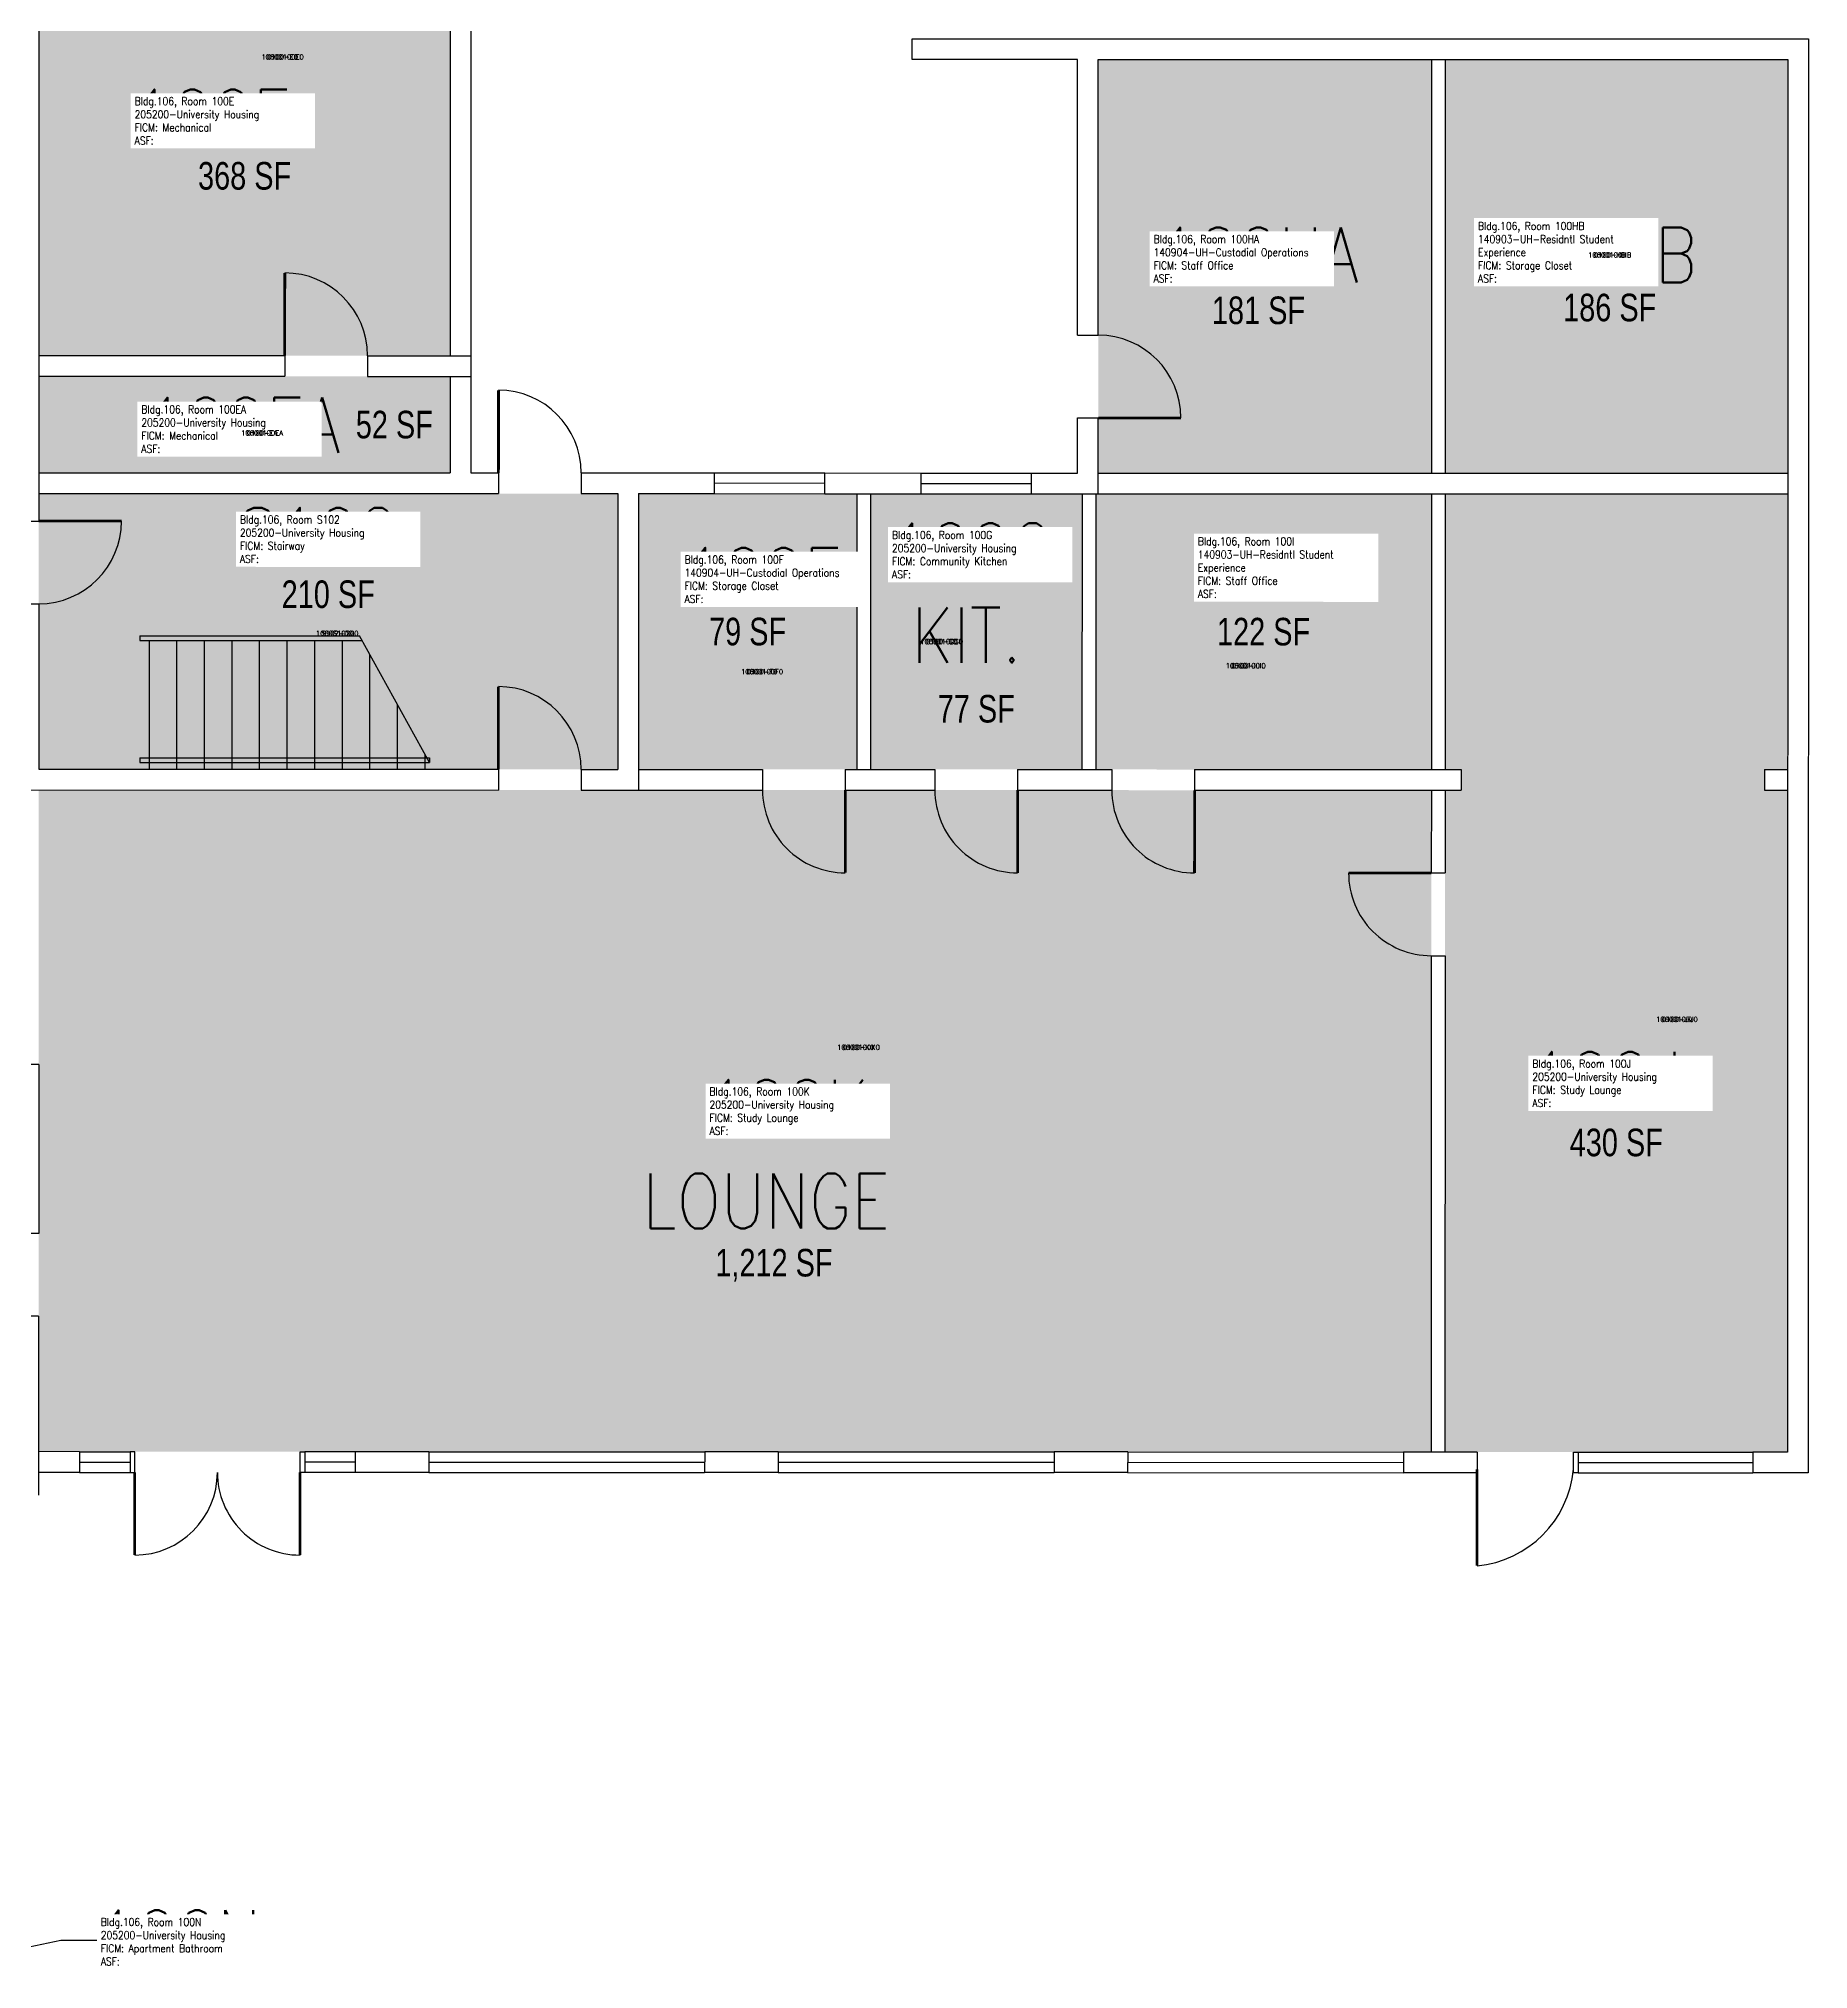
# Model space of a CAD drawing. Header units: inches. Extents: x -394 to 1225, y 0 to 3729.
# Drawn here: x 454 to 1225, y 1251 to 2091 of the extents above; entities that cross this region are included whole.
import ezdxf
from ezdxf.enums import TextEntityAlignment as Align

# ---------------------------------------------------------------- set-up
doc = ezdxf.new("R2010")
doc.units = ezdxf.units.IN
doc.header["$LTSCALE"] = 0.25
doc.header["$MEASUREMENT"] = 0
for name, color, linetype in [('A-DOOR', 2, 'CONTINUOUS'), ('A-FLOR', 3, 'CONTINUOUS'), ('A-GLAZ', 1, 'CONTINUOUS'), ('A-GLAZ-SILL', 2, 'CONTINUOUS'), ('A-IDEN-ICON', 4, 'CONTINUOUS'), ('A-IDEN-RNUM', 7, 'CONTINUOUS'), ('A-IDEN-SNUM', 4, 'CONTINUOUS'), ('A-IDEN-TEXT', 4, 'CONTINUOUS'), ('A-IDEN-VNUM', 4, 'CONTINUOUS'), ('A-WALL', 5, 'CONTINUOUS'), ('AREA-TEXT', 3, 'CONTINUOUS'), ('Rooms-Category-Color', 7, 'CONTINUOUS'), ('Rooms-College-Color', 7, 'CONTINUOUS'), ('Rooms-Department-Color', 7, 'CONTINUOUS'), ('Rooms-Division-Color', 7, 'CONTINUOUS'), ('Rooms-Information', 7, 'CONTINUOUS')]:
    doc.layers.add(name, color=color, linetype=linetype)
doc.styles.add('AREA', font='arial.ttf', dxfattribs={"width": 0.75, "height": 12})
doc.styles.add('ROOMSNUMBER', font='SIMPLEX.shx', dxfattribs={"height": 0.18})
doc.styles.add('ROOMVNUMBER', font='simplex.shx', dxfattribs={"width": 0.85})

msp = doc.modelspace()

# ---------------------------------------------------------------- hatches: boundary and pattern name
at = {"layer": 'Rooms-Category-Color', "true_color": 0xadadad}
for points in [[(633.56, 2248.85), (454.52, 2248.89), (454.44, 1952.9), (633.48, 1952.85), (633.53, 2121.85)], [(633.48, 1943.85), (454.44, 1943.9), (454.43, 1901.89), (633.47, 1901.84)], [(706.39, 1892.83), (454.43, 1892.89), (454.4, 1772.89), (706.36, 1772.83)]]:
    msp.add_hatch(color=253, dxfattribs=at).paths.add_polyline_path(points)
at = {"layer": 'Rooms-Category-Color', "true_color": 0xfa9ba3}
for points in [[(1060.52, 2081.74), (915.52, 2081.77), (915.47, 1901.77), (1060.47, 1901.74)], [(1060.47, 1892.74), (915.47, 1892.77), (914.43, 1892.77), (914.4, 1772.77), (1060.44, 1772.74)]]:
    msp.add_hatch(color=241, dxfattribs=at).paths.add_polyline_path(points)
at = {"layer": 'Rooms-Category-Color', "true_color": 0x728ef3}
for points in [[(1215.52, 2081.7), (1066.52, 2081.74), (1066.47, 1901.74), (1215.47, 1901.7)], [(810.43, 1892.8), (715.39, 1892.82), (715.36, 1772.82), (810.4, 1772.8)], [(908.43, 1892.78), (816.43, 1892.8), (816.4, 1772.8), (908.4, 1772.78)], [(1215.47, 1892.7), (1066.47, 1892.74), (1066.44, 1772.74), (1073.44, 1772.73), (1073.44, 1763.73), (1066.44, 1763.74), (1066.43, 1727.74), (1066.37, 1475.74), (1215.37, 1475.7), (1215.44, 1763.7), (1205.44, 1763.7), (1205.44, 1772.7), (1215.44, 1772.7)], [(1060.44, 1763.74), (715.36, 1763.82), (454.44, 1763.89), (454.39, 1570.89), (454.38, 1534.89), (454.37, 1475.89), (1060.37, 1475.74)]]:
    msp.add_hatch(color=171, dxfattribs=at).paths.add_polyline_path(points)
at = {"layer": 'Rooms-College-Color', "true_color": 0xadadad}
for points in [[(633.56, 2248.85), (454.52, 2248.89), (454.44, 1952.9), (633.48, 1952.85), (633.53, 2121.85)], [(1060.52, 2081.74), (915.52, 2081.77), (915.47, 1901.77), (1060.47, 1901.74)], [(1215.52, 2081.7), (1066.52, 2081.74), (1066.47, 1901.74), (1215.47, 1901.7)], [(633.48, 1943.85), (454.44, 1943.9), (454.43, 1901.89), (633.47, 1901.84)], [(706.39, 1892.83), (454.43, 1892.89), (454.4, 1772.89), (706.36, 1772.83)], [(810.43, 1892.8), (715.39, 1892.82), (715.36, 1772.82), (810.4, 1772.8)], [(908.43, 1892.78), (816.43, 1892.8), (816.4, 1772.8), (908.4, 1772.78)], [(1060.47, 1892.74), (915.47, 1892.77), (914.43, 1892.77), (914.4, 1772.77), (1060.44, 1772.74)], [(1215.47, 1892.7), (1066.47, 1892.74), (1066.44, 1772.74), (1073.44, 1772.73), (1073.44, 1763.73), (1066.44, 1763.74), (1066.43, 1727.74), (1066.37, 1475.74), (1215.37, 1475.7), (1215.44, 1763.7), (1205.44, 1763.7), (1205.44, 1772.7), (1215.44, 1772.7)], [(1060.44, 1763.74), (715.36, 1763.82), (454.44, 1763.89), (454.39, 1570.89), (454.38, 1534.89), (454.37, 1475.89), (1060.37, 1475.74)]]:
    msp.add_hatch(color=253, dxfattribs=at).paths.add_polyline_path(points)
at = {"layer": 'Rooms-Department-Color', "true_color": 0xacacac}
for points in [[(633.56, 2248.85), (454.52, 2248.89), (454.44, 1952.9), (633.48, 1952.85), (633.53, 2121.85)], [(633.48, 1943.85), (454.44, 1943.9), (454.43, 1901.89), (633.47, 1901.84)], [(706.39, 1892.83), (454.43, 1892.89), (454.4, 1772.89), (706.36, 1772.83)]]:
    msp.add_hatch(color=253, dxfattribs=at).paths.add_polyline_path(points)
at = {"layer": 'Rooms-Department-Color', "true_color": 0x604aed}
for points in [[(1060.52, 2081.74), (915.52, 2081.77), (915.47, 1901.77), (1060.47, 1901.74)], [(1215.52, 2081.7), (1066.52, 2081.74), (1066.47, 1901.74), (1215.47, 1901.7)], [(810.43, 1892.8), (715.39, 1892.82), (715.36, 1772.82), (810.4, 1772.8)], [(908.43, 1892.78), (816.43, 1892.8), (816.4, 1772.8), (908.4, 1772.78)], [(1060.47, 1892.74), (915.47, 1892.77), (914.43, 1892.77), (914.4, 1772.77), (1060.44, 1772.74)], [(1215.47, 1892.7), (1066.47, 1892.74), (1066.44, 1772.74), (1073.44, 1772.73), (1073.44, 1763.73), (1066.44, 1763.74), (1066.43, 1727.74), (1066.37, 1475.74), (1215.37, 1475.7), (1215.44, 1763.7), (1205.44, 1763.7), (1205.44, 1772.7), (1215.44, 1772.7)], [(1060.44, 1763.74), (715.36, 1763.82), (454.44, 1763.89), (454.39, 1570.89), (454.38, 1534.89), (454.37, 1475.89), (1060.37, 1475.74)]]:
    msp.add_hatch(color=173, dxfattribs=at).paths.add_polyline_path(points)
at = {"layer": 'Rooms-Division-Color', "true_color": 0xadadad}
for points in [[(633.56, 2248.85), (454.52, 2248.89), (454.44, 1952.9), (633.48, 1952.85), (633.53, 2121.85)], [(633.48, 1943.85), (454.44, 1943.9), (454.43, 1901.89), (633.47, 1901.84)], [(706.39, 1892.83), (454.43, 1892.89), (454.4, 1772.89), (706.36, 1772.83)]]:
    msp.add_hatch(color=253, dxfattribs=at).paths.add_polyline_path(points)
at = {"layer": 'Rooms-Division-Color', "true_color": 0x604aed}
for points in [[(1060.52, 2081.74), (915.52, 2081.77), (915.47, 1901.77), (1060.47, 1901.74)], [(1215.52, 2081.7), (1066.52, 2081.74), (1066.47, 1901.74), (1215.47, 1901.7)], [(810.43, 1892.8), (715.39, 1892.82), (715.36, 1772.82), (810.4, 1772.8)], [(908.43, 1892.78), (816.43, 1892.8), (816.4, 1772.8), (908.4, 1772.78)], [(1060.47, 1892.74), (915.47, 1892.77), (914.43, 1892.77), (914.4, 1772.77), (1060.44, 1772.74)], [(1215.47, 1892.7), (1066.47, 1892.74), (1066.44, 1772.74), (1073.44, 1772.73), (1073.44, 1763.73), (1066.44, 1763.74), (1066.43, 1727.74), (1066.37, 1475.74), (1215.37, 1475.7), (1215.44, 1763.7), (1205.44, 1763.7), (1205.44, 1772.7), (1215.44, 1772.7)], [(1060.44, 1763.74), (715.36, 1763.82), (454.44, 1763.89), (454.39, 1570.89), (454.38, 1534.89), (454.37, 1475.89), (1060.37, 1475.74)]]:
    msp.add_hatch(color=173, dxfattribs=at).paths.add_polyline_path(points)

# ---------------------------------------------------------------- linework, layer by layer
at = {"layer": 'A-DOOR', "const_width": 1.2}
for points in [[(561.48, 1952.87), (561.49, 1988.87)], [(654.47, 1901.84), (654.48, 1937.84)], [(915.48, 1925.77), (951.48, 1925.76)], [(454.43, 1880.89), (490.43, 1880.88)], [(654.44, 1772.84), (654.45, 1808.84)], [(805.39, 1763.8), (805.38, 1727.8)], [(880.4, 1763.78), (880.39, 1727.78)], [(957.4, 1763.76), (957.39, 1727.76)], [(1060.43, 1727.74), (1024.43, 1727.75)], [(496.16, 1466.88), (496.17, 1430.88)], [(568.16, 1466.88), (568.16, 1430.88)], [(1080.32, 1468.23), (1080.33, 1426.23)]]:
    msp.add_lwpolyline(points, dxfattribs=at)
at = {"layer": 'A-DOOR'}
for centre, radius, start, end in [((561.48, 1952.87), 36, 359.98581, 89.98581), ((915.48, 1925.77), 36, 359.98581, 89.98581), ((654.47, 1901.84), 36, 359.98581, 89.98581), ((454.43, 1880.89), 36, 269.98581, 359.98581), ((654.44, 1772.84), 36, 359.98581, 89.98581), ((805.39, 1763.8), 36, 179.98581, 269.98581), ((880.4, 1763.78), 36, 179.98581, 269.98581), ((957.4, 1763.76), 36, 179.98581, 269.98581), ((1060.43, 1727.74), 36, 179.98581, 269.98581), ((496.16, 1466.88), 36, 270.01419, 0.01419), ((568.16, 1466.88), 36, 179.98581, 269.98581), ((1076, 1472.55), 46.52, 275.34305, 354.67046)]:
    msp.add_arc(centre, radius, start, end, dxfattribs=at)
at = {"layer": 'A-FLOR'}
for p, q in [((498.42, 1830.92), (594, 1830.9)), ((498.42, 1830.92), (498.42, 1828.92)), ((498.42, 1828.92), (595.11, 1828.89)), ((502.41, 1828.92), (502.4, 1772.88)), ((502.41, 1828.92), (592.58, 1828.89)), ((514.41, 1828.91), (514.4, 1772.87)), ((526.41, 1828.91), (526.4, 1772.87)), ((538.41, 1828.91), (538.4, 1772.87)), ((550.41, 1828.9), (550.4, 1772.86)), ((562.41, 1828.9), (562.4, 1772.86)), ((574.41, 1828.9), (574.4, 1772.86)), ((586.41, 1828.89), (586.4, 1772.85)), ((624.4, 1775.85), (594, 1830.9)), ((598.41, 1822.91), (598.4, 1772.85)), ((610.41, 1801.19), (610.4, 1772.85)), ((498.4, 1777.88), (624.4, 1777.85)), ((498.4, 1777.88), (498.4, 1775.88)), ((498.4, 1775.88), (624.4, 1775.85)), ((622.4, 1779.47), (622.4, 1772.85)), ((624.4, 1777.85), (624.4, 1775.85))]:
    msp.add_line(p, q, dxfattribs=at)
at = {"layer": 'A-GLAZ'}
for p, q in [((796.47, 1897.3), (748.47, 1897.31)), ((838.47, 1897.29), (886.47, 1897.28)), ((472.16, 1471.38), (494.16, 1471.38)), ((592.16, 1471.38), (570.16, 1471.38)), ((624.2, 1471.35), (744.2, 1471.32)), ((776.24, 1471.31), (896.24, 1471.28)), ((928.28, 1471.27), (1048.28, 1471.24)), ((1124.32, 1471.23), (1200.32, 1471.2))]:
    msp.add_line(p, q, dxfattribs=at)
at = {"layer": 'A-GLAZ-SILL'}
for p, q in [((748.47, 1901.81), (796.47, 1901.8)), ((838.47, 1901.79), (886.47, 1901.78)), ((748.46, 1892.81), (796.46, 1892.8)), ((838.46, 1892.79), (886.46, 1892.78)), ((472.16, 1475.88), (494.16, 1475.88)), ((496.16, 1475.88), (494.16, 1475.88)), ((494.16, 1475.88), (494.16, 1466.88)), ((496.16, 1466.88), (496.16, 1475.88)), ((568.16, 1475.88), (570.16, 1475.88)), ((568.16, 1466.88), (568.16, 1475.88)), ((570.16, 1475.88), (570.16, 1466.88)), ((592.16, 1475.88), (570.16, 1475.88)), ((624.21, 1475.85), (744.21, 1475.82)), ((776.25, 1475.81), (896.25, 1475.78)), ((928.29, 1475.77), (1048.29, 1475.74)), ((1122.32, 1466.73), (1122.32, 1475.73)), ((1122.32, 1475.73), (1124.32, 1475.73)), ((1124.32, 1475.73), (1124.32, 1466.73)), ((1124.32, 1475.73), (1200.33, 1475.7)), ((472.16, 1466.88), (494.16, 1466.88)), ((494.16, 1466.88), (496.16, 1466.88)), ((570.16, 1466.88), (568.16, 1466.88)), ((592.16, 1466.88), (570.16, 1466.88)), ((624.2, 1466.85), (744.2, 1466.82)), ((776.24, 1466.81), (896.24, 1466.78)), ((928.28, 1466.77), (1048.28, 1466.74)), ((1124.32, 1466.73), (1122.32, 1466.73)), ((1124.32, 1466.73), (1200.32, 1466.7))]:
    msp.add_line(p, q, dxfattribs=at)
at = {"layer": 'A-IDEN-ICON'}
for p, q in [((464.06, 1263.14), (432.43, 1256.59)), ((485.67, 1263.13), (464.06, 1263.14))]:
    msp.add_line(p, q, dxfattribs=at)
at = {"layer": 'A-WALL'}
for p, q in [((454.5, 2195.09), (454.43, 1880.89)), ((633.52, 2097.81), (633.48, 1952.85)), ((642.52, 2097.81), (642.48, 1952.85)), ((834.52, 2081.79), (834.52, 2090.79)), ((834.52, 2090.79), (1224.52, 2090.7)), ((1224.52, 2090.7), (1224.36, 1466.7)), ((906.52, 2081.78), (834.52, 2081.79)), ((906.49, 1961.78), (906.52, 2081.78)), ((915.49, 1961.77), (915.52, 2081.77)), ((915.52, 2081.77), (1215.52, 2081.7)), ((1060.52, 2081.74), (1060.47, 1901.74)), ((1066.52, 2081.74), (1066.47, 1901.74)), ((1215.52, 2081.7), (1215.37, 1475.7)), ((906.49, 1961.78), (915.49, 1961.77)), ((454.44, 1952.9), (561.48, 1952.87)), ((561.48, 1952.87), (561.48, 1943.87)), ((597.48, 1952.86), (597.48, 1943.86)), ((597.48, 1952.86), (642.48, 1952.85)), ((642.48, 1952.85), (642.48, 1943.85)), ((454.44, 1943.9), (561.48, 1943.87)), ((454.44, 1943.9), (561.48, 1943.87)), ((597.48, 1943.86), (633.48, 1943.85)), ((597.48, 1943.86), (642.48, 1943.85)), ((633.48, 1943.85), (633.47, 1901.84)), ((642.48, 1943.85), (642.47, 1901.84)), ((906.47, 1901.78), (906.48, 1925.78)), ((906.48, 1925.78), (915.48, 1925.77)), ((915.47, 1892.77), (915.48, 1925.77)), ((454.43, 1901.89), (633.47, 1901.84)), ((642.47, 1901.84), (654.47, 1901.84)), ((654.47, 1901.84), (654.47, 1892.84)), ((690.47, 1901.83), (690.47, 1892.83)), ((690.47, 1901.83), (715.39, 1901.82)), ((715.39, 1901.82), (748.47, 1901.81)), ((748.46, 1892.81), (748.47, 1901.81)), ((796.46, 1892.8), (796.47, 1901.8)), ((796.47, 1901.8), (838.47, 1901.79)), ((838.46, 1892.79), (838.47, 1901.79)), ((886.46, 1892.78), (886.47, 1901.78)), ((886.47, 1901.78), (906.47, 1901.78)), ((915.47, 1901.77), (1215.47, 1901.7)), ((454.43, 1892.89), (654.47, 1892.84)), ((690.47, 1892.83), (706.39, 1892.83)), ((706.39, 1892.83), (706.36, 1772.83)), ((715.39, 1892.82), (715.36, 1763.82)), ((715.39, 1892.82), (748.46, 1892.81)), ((796.46, 1892.8), (838.46, 1892.79)), ((810.43, 1892.8), (810.4, 1772.8)), ((816.43, 1892.8), (816.4, 1772.8)), ((886.46, 1892.78), (915.47, 1892.77)), ((908.43, 1892.78), (908.4, 1772.78)), ((914.43, 1892.77), (914.4, 1772.77)), ((915.47, 1892.77), (1215.47, 1892.7)), ((1060.47, 1892.74), (1060.44, 1772.74)), ((1066.47, 1892.74), (1066.44, 1772.74)), ((445.43, 1880.89), (454.43, 1880.89)), ((445.42, 1844.89), (454.42, 1844.89)), ((454.42, 1844.89), (454.4, 1772.89)), ((454.4, 1772.89), (654.44, 1772.84)), ((654.44, 1772.84), (654.44, 1763.84)), ((690.44, 1772.83), (690.44, 1763.83)), ((690.44, 1772.83), (706.36, 1772.83)), ((715.36, 1772.82), (769.4, 1772.81)), ((769.4, 1772.81), (769.39, 1763.81)), ((805.4, 1772.8), (805.39, 1763.8)), ((805.4, 1772.8), (844.4, 1772.79)), ((844.4, 1772.79), (844.4, 1763.79)), ((880.4, 1772.78), (880.4, 1763.78)), ((880.4, 1772.78), (921.4, 1772.77)), ((921.4, 1772.77), (921.4, 1763.77)), ((957.4, 1772.76), (1073.44, 1772.73)), ((957.4, 1772.76), (957.4, 1763.76)), ((1073.44, 1772.73), (1073.44, 1763.73)), ((1205.44, 1772.7), (1205.44, 1763.7)), ((1205.44, 1772.7), (1215.44, 1772.7)), ((445.4, 1763.89), (654.44, 1763.84)), ((690.44, 1763.83), (715.36, 1763.82)), ((715.36, 1763.82), (769.39, 1763.81)), ((805.39, 1763.8), (844.4, 1763.79)), ((880.4, 1763.78), (921.4, 1763.77)), ((957.4, 1763.76), (1073.44, 1763.73)), ((1060.44, 1763.74), (1060.43, 1727.74)), ((1066.44, 1763.74), (1066.43, 1727.74)), ((1205.44, 1763.7), (1215.44, 1763.7)), ((1060.43, 1727.74), (1066.43, 1727.74)), ((1060.42, 1691.74), (1060.37, 1475.74)), ((1060.42, 1691.74), (1066.42, 1691.74)), ((1066.42, 1691.74), (1066.37, 1475.74)), ((454.41, 1644.39), (436.41, 1644.39)), ((454.41, 1644.39), (454.39, 1570.89)), ((454.39, 1570.89), (445.39, 1570.89)), ((454.38, 1534.89), (445.38, 1534.89)), ((454.38, 1534.89), (454.36, 1456.89)), ((472.17, 1475.88), (454.37, 1475.89)), ((472.17, 1475.88), (472.16, 1466.88)), ((592.17, 1475.85), (592.16, 1466.85)), ((624.21, 1475.85), (592.17, 1475.85)), ((624.21, 1475.85), (624.2, 1466.85)), ((744.21, 1475.82), (744.2, 1466.82)), ((776.25, 1475.81), (744.21, 1475.82)), ((776.25, 1475.81), (776.24, 1466.81)), ((896.25, 1475.78), (896.24, 1466.78)), ((928.29, 1475.77), (896.25, 1475.78)), ((928.29, 1475.77), (928.28, 1466.77)), ((1048.29, 1475.74), (1048.28, 1466.74)), ((1080.33, 1475.73), (1048.29, 1475.74)), ((1080.33, 1475.73), (1080.32, 1466.73)), ((1200.33, 1475.7), (1200.32, 1466.7)), ((1215.37, 1475.7), (1200.33, 1475.7)), ((472.16, 1466.88), (454.36, 1466.89)), ((624.2, 1466.85), (592.16, 1466.85)), ((776.24, 1466.81), (744.2, 1466.82)), ((928.28, 1466.77), (896.24, 1466.78)), ((1080.32, 1466.73), (1048.28, 1466.74)), ((1224.36, 1466.7), (1200.32, 1466.7))]:
    msp.add_line(p, q, dxfattribs=at)

# ---------------------------------------------------------------- texts
at = {"layer": 'A-IDEN-RNUM', "style": 'ROOMSNUMBER'}
for s, p in [('0100-E0', (560.52, 2082.87)), ('0100-HA', (985.22, 1996.7)), ('0100-HB', (1138.06, 1996.7)), ('0100-EA', (551.61, 1919.21)), ('S102-00', (584.3, 1831.99)), ('0100-G0', (847.35, 1828.44)), ('0100-F0', (769.19, 1815.31)), ('0100-I0', (979.66, 1817.91)), ('0100-J0', (1167.33, 1664.01)), ('0100-K0', (811.15, 1651.88))]:
    msp.add_text(s, height=2.16, rotation=359.98581, dxfattribs=at).set_placement(p, align=Align.MIDDLE)
at = {"layer": 'A-IDEN-SNUM', "style": 'ROOMSNUMBER'}
for s, p in [('10600100E0', (560.52, 2082.87)), ('10600100HA', (985.22, 1996.7)), ('10600100HB', (1138.06, 1996.7)), ('10600100EA', (551.61, 1919.21)), ('1060S10200', (584.3, 1831.99)), ('10600100G0', (847.35, 1828.44)), ('10600100F0', (769.19, 1815.31)), ('10600100I0', (979.66, 1817.91)), ('10600100J0', (1167.33, 1664.01)), ('10600100K0', (811.15, 1651.88))]:
    msp.add_text(s, height=2.16, rotation=359.98581, dxfattribs=at).set_placement(p, align=Align.MIDDLE)
at = {"layer": 'A-IDEN-TEXT', "char_height": 24, "attachment_point": 1, "rotation": 359.98581, "style": 'ROOMVNUMBER'}
for s, insert, width in [('KIT.', (834.18, 1843.23), 101.04), ('LOUNGE', (717.17, 1596.97), 140.64)]:
    msp.add_mtext(s, dxfattribs=dict(at, insert=insert, width=width))
at = {"layer": 'A-IDEN-VNUM', "style": 'ROOMVNUMBER', "width": 0.85}
for s, p in [('100E', (529.66, 2056.75)), ('100HA', (985.22, 1996.7)), ('100HB ', (1138.06, 1996.7)), ('100EA', (543.28, 1922.61)), ('S102', (575.97, 1874.68)), ('100G', (860.23, 1867.96)), ('100F', (768.96, 1857.26)), ('100I', (986.02, 1859.45)), ('100J', (1136.47, 1637.9)), ('100K', (780.3, 1625.77)), ('100N', (515.42, 1264.31))]:
    msp.add_text(s, height=24, rotation=359.98581, dxfattribs=at).set_placement(p, align=Align.MIDDLE)
at = {"layer": 'AREA-TEXT', "style": 'AREA', "width": 0.75}
for s, p in [('368 SF', (544, 2031.13)), ('181 SF', (985.22, 1972.6)), ('186 SF', (1138.06, 1973.82)), ('52 SF', (609.16, 1922.87)), ('210 SF', (580.39, 1849.05)), ('79 SF', (762.89, 1832.81)), ('122 SF', (987.43, 1832.76)), ('77 SF', (862.41, 1799.21)), ('430 SF', (1140.92, 1610.46)), ('1,212 SF', (774.35, 1558.13))]:
    msp.add_text(s, height=12, dxfattribs=at).set_placement(p, align=Align.MIDDLE_CENTER)

# ---------------------------------------------------------------- next in the draw order: texts
at = {"layer": 'Rooms-Information', "char_height": 3.4286, "width": 76.8, "attachment_point": 7, "rotation": 359.98581, "style": 'ROOMVNUMBER', "bg_fill": 3, "box_fill_scale": 1.5, "bg_fill_color": 256, "bg_fill_true_color": 13158600, "bg_fill_transparency": 0}
for s, insert in [('Bldg.106, Room 100E^M^J205200-University Housing^M^JFICM: Mechanical^M^JASF: ', (496.15, 2044.76)), ('Bldg.106, Room 100HB^M^J140903-UH-Residntl Student Experience^M^JFICM: Storage Closet^M^JASF: ', (1080.75, 1984.72)), ('Bldg.106, Room 100HA^M^J140904-UH-Custodial Operations^M^JFICM: Staff Office^M^JASF: ', (939.56, 1984.71)), ('Bldg.106, Room 100EA^M^J205200-University Housing^M^JFICM: Mechanical^M^JASF: ', (499.07, 1910.62)), ('Bldg.106, Room S102^M^J205200-University Housing^M^JFICM: Stairway^M^JASF: ', (541.96, 1862.68)), ('Bldg.106, Room 100G^M^J205200-University Housing^M^JFICM: Community Kitchen^M^JASF: ', (825.74, 1855.97)), ('Bldg.106, Room 100I^M^J140903-UH-Residntl Student Experience^M^JFICM: Staff Office^M^JASF: ', (958.82, 1847.46)), ('Bldg.106, Room 100F^M^J140904-UH-Custodial Operations^M^JFICM: Storage Closet^M^JASF: ', (735.44, 1845.27)), ('Bldg.106, Room 100J^M^J205200-University Housing^M^JFICM: Study Lounge^M^JASF: ', (1104.41, 1625.91)), ('Bldg.106, Room 100K^M^J205200-University Housing^M^JFICM: Study Lounge^M^JASF: ', (746.3, 1613.77)), ('Bldg.106, Room 100N^M^J205200-University Housing^M^JFICM: Apartment Bathroom^M^JASF: ', (481.42, 1252.32))]:
    msp.add_mtext(s, dxfattribs=dict(at, insert=insert))

doc.saveas('drawing.dxf')
